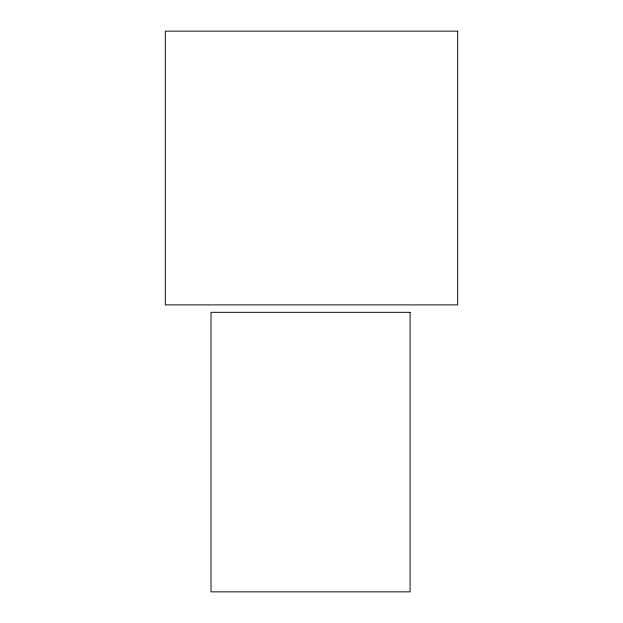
<?xml version="1.0" encoding="UTF-8"?>
<svg xmlns="http://www.w3.org/2000/svg" width="623" height="623" viewBox="0 0 623 623"><rect width="100%" height="100%" fill="white"/><g stroke="black" fill="none" stroke-linecap="round" stroke-linejoin="round"><path stroke-width="0.93" d="M457.671 31.15L165.329 31.15L165.329 304.896L457.671 304.896L457.671 31.15M410.082 312.325L211.01 312.325L211.01 591.85L410.082 591.85L410.082 312.325"/></g></svg>
